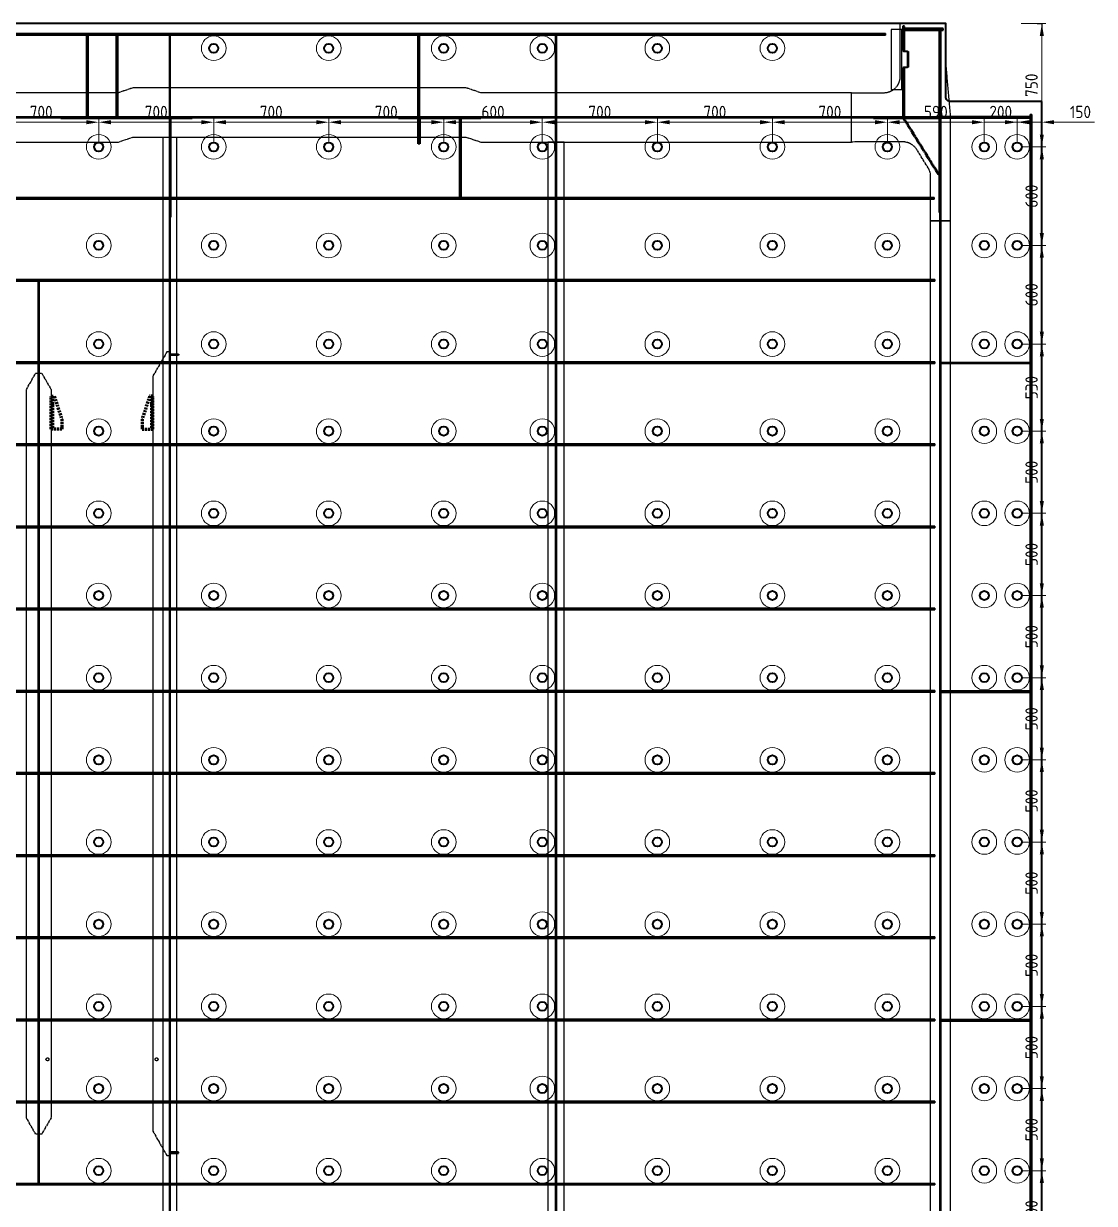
# Model space of a CAD drawing. Header units: millimetres. Extents: x -15442 to 12548, y -1071 to 35649.
# Drawn here: x -8719 to -2202, y 2965 to 10144 of the extents above; entities that cross this region are included whole.
import ezdxf

# ---------------------------------------------------------------- set-up
doc = ezdxf.new("R2010")
doc.units = ezdxf.units.MM
for name, pattern in [('ACAD_ISO10W100', [18, 12, -3, 0, -3]), ('AM_ISO02W050', [7.5, 6, -1.5]), ('AM_ISO08W050', [18, 12, -1.5, 3, -1.5]), ('AM_ISO09W050', [22.5, 12, -1.5, 3, -1.5, 3, -1.5])]:
    doc.linetypes.add(name, pattern=pattern)
for name, color, linetype, lineweight in [('Mechanical-AM_0', 7, 'Continuous', 40), ('Mechanical-AM_11', 3, 'AM_ISO09W050', 25), ('Mechanical-AM_2', 40, 'ACAD_ISO10W100', 70), ('Mechanical-AM_3', 6, 'AM_ISO02W050', 35), ('Mechanical-AM_7', 4, 'AM_ISO08W050', 25), ('Mechanical-AM_9', 253, 'Continuous', 0)]:
    doc.layers.add(name, color=color, linetype=linetype, lineweight=lineweight)
doc.styles.get("Standard").update_dxf_attribs({"font": 'ISOCP.SHX'})
doc.dimstyles.new('AM_ISO', dxfattribs={"dimtxt": 3, "dimasz": 3, "dimexe": 1, "dimexo": 1, "dimgap": 1, "dimtad": 1, "dimdec": 0, "dimdsep": 46, "dimtxsty": 'Standard', "dimcen": 0, "dimclrd": 256, "dimclre": 256, "dimclrt": 2, "dimadec": 0, "dimazin": 2, "dimtp": 0.1, "dimtm": 0.1, "dimtfac": 0.71, "dimtdec": 0, "dimtmove": 0, "dimatfit": 3, "dimfxl": 1, "dimtzin": 0, "dimlwd": -1, "dimlwe": -1, "dimarcsym": 1})

# ---------------------------------------------------------------- blocks, each defined once
blk = doc.blocks.new('stop plate-tv')
blk.add_line((200, 9), (0, 9))
blk.add_lwpolyline([(0, 0), (200, 0), (200, 20), (60, 65), (0, 65)], close=True)
blk = doc.blocks.new('cover in closed box DN90xSCH40')
for points in [[(30, 51), (5, 51), (5, 45), (30, 45)], [(36, -48), (36, 48), (30, 48), (30, -48)], [(30, -45), (5, -45), (5, -51), (30, -51)]]:
    blk.add_lwpolyline(points, close=True)
for points in [[(5, 51), (2, 51), (5, 48)], [(30, 48), (30, 51), (33, 48)], [(5, -51), (5, -48), (2, -51)], [(30, -48), (30, -51), (33, -48)]]:
    blk.add_solid(points)
blk = doc.blocks.new('*D1967')
at = {"layer": 'Defpoints', "color": 0, "transparency": 16777216}
for p in [(-8262.1, 9544.2), (-8962.1, 9394.2), (-8262.1, 9394.2)]:
    blk.add_point(p, dxfattribs=at)
at = {"layer": 'Mechanical-AM_9', "transparency": 16777216}
for p, q in [((-8962.1, 9419.2), (-8962.1, 9569.2)), ((-8262.1, 9419.2), (-8262.1, 9569.2)), ((-8887.1, 9544.2), (-8337.1, 9544.2))]:
    blk.add_line(p, q, dxfattribs=at)
for points in [[(-8887.1, 9556.7), (-8887.1, 9531.7), (-8962.1, 9544.2)], [(-8337.1, 9556.7), (-8337.1, 9531.7), (-8262.1, 9544.2)]]:
    blk.add_solid(points, dxfattribs=at)
at = {"layer": 'Mechanical-AM_9', "color": 2, "transparency": 16777216, "insert": (-8612.1, 9606.7), "char_height": 75, "attachment_point": 5}
blk.add_mtext('700', dxfattribs=at)
blk = doc.blocks.new('*D1968')
at = {"layer": 'Defpoints', "color": 0, "transparency": 16777216}
for p in [(-7562.1, 9544.2), (-8262.1, 9394.2), (-7562.1, 9394.2)]:
    blk.add_point(p, dxfattribs=at)
at = {"layer": 'Mechanical-AM_9', "transparency": 16777216}
for p, q in [((-8262.1, 9419.2), (-8262.1, 9569.2)), ((-7562.1, 9419.2), (-7562.1, 9569.2)), ((-8187.1, 9544.2), (-7637.1, 9544.2))]:
    blk.add_line(p, q, dxfattribs=at)
for points in [[(-8187.1, 9556.7), (-8187.1, 9531.7), (-8262.1, 9544.2)], [(-7637.1, 9556.7), (-7637.1, 9531.7), (-7562.1, 9544.2)]]:
    blk.add_solid(points, dxfattribs=at)
at = {"layer": 'Mechanical-AM_9', "color": 2, "transparency": 16777216, "insert": (-7912.1, 9606.7), "char_height": 75, "attachment_point": 5}
blk.add_mtext('700', dxfattribs=at)
blk = doc.blocks.new('*D1969')
at = {"layer": 'Defpoints', "color": 0, "transparency": 16777216}
for p in [(-6862.1, 9544.2), (-7562.1, 9394.2), (-6862.1, 9394.2)]:
    blk.add_point(p, dxfattribs=at)
at = {"layer": 'Mechanical-AM_9', "transparency": 16777216}
for p, q in [((-7562.1, 9419.2), (-7562.1, 9569.2)), ((-6862.1, 9419.2), (-6862.1, 9569.2)), ((-7487.1, 9544.2), (-6937.1, 9544.2))]:
    blk.add_line(p, q, dxfattribs=at)
for points in [[(-7487.1, 9556.7), (-7487.1, 9531.7), (-7562.1, 9544.2)], [(-6937.1, 9556.7), (-6937.1, 9531.7), (-6862.1, 9544.2)]]:
    blk.add_solid(points, dxfattribs=at)
at = {"layer": 'Mechanical-AM_9', "color": 2, "transparency": 16777216, "insert": (-7212.1, 9606.7), "char_height": 75, "attachment_point": 5}
blk.add_mtext('700', dxfattribs=at)
blk = doc.blocks.new('*D1970')
at = {"layer": 'Defpoints', "color": 0, "transparency": 16777216}
for p in [(-6162.1, 9544.2), (-6862.1, 9394.2), (-6162.1, 9394.2)]:
    blk.add_point(p, dxfattribs=at)
at = {"layer": 'Mechanical-AM_9', "transparency": 16777216}
for p, q in [((-6862.1, 9419.2), (-6862.1, 9569.2)), ((-6162.1, 9419.2), (-6162.1, 9569.2)), ((-6787.1, 9544.2), (-6237.1, 9544.2))]:
    blk.add_line(p, q, dxfattribs=at)
for points in [[(-6787.1, 9556.7), (-6787.1, 9531.7), (-6862.1, 9544.2)], [(-6237.1, 9556.7), (-6237.1, 9531.7), (-6162.1, 9544.2)]]:
    blk.add_solid(points, dxfattribs=at)
at = {"layer": 'Mechanical-AM_9', "color": 2, "transparency": 16777216, "insert": (-6512.1, 9606.7), "char_height": 75, "attachment_point": 5}
blk.add_mtext('700', dxfattribs=at)
blk = doc.blocks.new('*D1971')
at = {"layer": 'Defpoints', "color": 0, "transparency": 16777216}
for p in [(-5562.1, 9544.2), (-6162.1, 9394.2), (-5562.1, 9394.2)]:
    blk.add_point(p, dxfattribs=at)
at = {"layer": 'Mechanical-AM_9', "transparency": 16777216}
for p, q in [((-6162.1, 9419.2), (-6162.1, 9569.2)), ((-5562.1, 9419.2), (-5562.1, 9569.2)), ((-6087.1, 9544.2), (-5637.1, 9544.2))]:
    blk.add_line(p, q, dxfattribs=at)
for points in [[(-6087.1, 9556.7), (-6087.1, 9531.7), (-6162.1, 9544.2)], [(-5637.1, 9556.7), (-5637.1, 9531.7), (-5562.1, 9544.2)]]:
    blk.add_solid(points, dxfattribs=at)
at = {"layer": 'Mechanical-AM_9', "color": 2, "transparency": 16777216, "insert": (-5862.1, 9606.7), "char_height": 75, "attachment_point": 5}
blk.add_mtext('600', dxfattribs=at)
blk = doc.blocks.new('*D1972')
at = {"layer": 'Defpoints', "color": 0, "transparency": 16777216}
for p in [(-4862.1, 9544.2), (-5562.1, 9394.2), (-4862.1, 9394.2)]:
    blk.add_point(p, dxfattribs=at)
at = {"layer": 'Mechanical-AM_9', "transparency": 16777216}
for p, q in [((-5562.1, 9419.2), (-5562.1, 9569.2)), ((-4862.1, 9419.2), (-4862.1, 9569.2)), ((-5487.1, 9544.2), (-4937.1, 9544.2))]:
    blk.add_line(p, q, dxfattribs=at)
for points in [[(-5487.1, 9556.7), (-5487.1, 9531.7), (-5562.1, 9544.2)], [(-4937.1, 9556.7), (-4937.1, 9531.7), (-4862.1, 9544.2)]]:
    blk.add_solid(points, dxfattribs=at)
at = {"layer": 'Mechanical-AM_9', "color": 2, "transparency": 16777216, "insert": (-5212.1, 9606.7), "char_height": 75, "attachment_point": 5}
blk.add_mtext('700', dxfattribs=at)
blk = doc.blocks.new('*D1973')
at = {"layer": 'Defpoints', "color": 0, "transparency": 16777216}
for p in [(-4162.1, 9544.2), (-4862.1, 9394.2), (-4162.1, 9394.2)]:
    blk.add_point(p, dxfattribs=at)
at = {"layer": 'Mechanical-AM_9', "transparency": 16777216}
for p, q in [((-4862.1, 9419.2), (-4862.1, 9569.2)), ((-4162.1, 9419.2), (-4162.1, 9569.2)), ((-4787.1, 9544.2), (-4237.1, 9544.2))]:
    blk.add_line(p, q, dxfattribs=at)
for points in [[(-4787.1, 9556.7), (-4787.1, 9531.7), (-4862.1, 9544.2)], [(-4237.1, 9556.7), (-4237.1, 9531.7), (-4162.1, 9544.2)]]:
    blk.add_solid(points, dxfattribs=at)
at = {"layer": 'Mechanical-AM_9', "color": 2, "transparency": 16777216, "insert": (-4512.1, 9606.7), "char_height": 75, "attachment_point": 5}
blk.add_mtext('700', dxfattribs=at)
blk = doc.blocks.new('*D1974')
at = {"layer": 'Defpoints', "color": 0, "transparency": 16777216}
for p in [(-3462.1, 9544.2), (-4162.1, 9394.2), (-3462.1, 9394.2)]:
    blk.add_point(p, dxfattribs=at)
at = {"layer": 'Mechanical-AM_9', "transparency": 16777216}
for p, q in [((-4162.1, 9419.2), (-4162.1, 9569.2)), ((-3462.1, 9419.2), (-3462.1, 9569.2)), ((-4087.1, 9544.2), (-3537.1, 9544.2))]:
    blk.add_line(p, q, dxfattribs=at)
for points in [[(-4087.1, 9556.7), (-4087.1, 9531.7), (-4162.1, 9544.2)], [(-3537.1, 9556.7), (-3537.1, 9531.7), (-3462.1, 9544.2)]]:
    blk.add_solid(points, dxfattribs=at)
at = {"layer": 'Mechanical-AM_9', "color": 2, "transparency": 16777216, "insert": (-3812.1, 9606.7), "char_height": 75, "attachment_point": 5}
blk.add_mtext('700', dxfattribs=at)
blk = doc.blocks.new('*D1975')
at = {"layer": 'Defpoints', "color": 0, "transparency": 16777216}
for p in [(-2872.1, 9544.2), (-3462.1, 9394.2), (-2872.1, 9394.2)]:
    blk.add_point(p, dxfattribs=at)
at = {"layer": 'Mechanical-AM_9', "transparency": 16777216}
for p, q in [((-3462.1, 9419.2), (-3462.1, 9569.2)), ((-2872.1, 9419.2), (-2872.1, 9569.2)), ((-3387.1, 9544.2), (-2947.1, 9544.2))]:
    blk.add_line(p, q, dxfattribs=at)
for points in [[(-3387.1, 9556.7), (-3387.1, 9531.7), (-3462.1, 9544.2)], [(-2947.1, 9556.7), (-2947.1, 9531.7), (-2872.1, 9544.2)]]:
    blk.add_solid(points, dxfattribs=at)
at = {"layer": 'Mechanical-AM_9', "color": 2, "transparency": 16777216, "insert": (-3167.1, 9606.7), "char_height": 75, "attachment_point": 5}
blk.add_mtext('590', dxfattribs=at)
blk = doc.blocks.new('*D1976')
at = {"layer": 'Defpoints', "color": 0, "transparency": 16777216}
for p in [(-2672.1, 9544.2), (-2872.1, 9394.2), (-2672.1, 9394.2)]:
    blk.add_point(p, dxfattribs=at)
at = {"layer": 'Mechanical-AM_9', "transparency": 16777216}
for p, q in [((-2872.1, 9419.2), (-2872.1, 9569.2)), ((-2672.1, 9419.2), (-2672.1, 9569.2)), ((-2947.1, 9544.2), (-3022.1, 9544.2)), ((-2872.1, 9544.2), (-2672.1, 9544.2)), ((-2597.1, 9544.2), (-2522.1, 9544.2))]:
    blk.add_line(p, q, dxfattribs=at)
for points in [[(-2947.1, 9556.7), (-2947.1, 9531.7), (-2872.1, 9544.2)], [(-2597.1, 9556.7), (-2597.1, 9531.7), (-2672.1, 9544.2)]]:
    blk.add_solid(points, dxfattribs=at)
at = {"layer": 'Mechanical-AM_9', "color": 2, "transparency": 16777216, "insert": (-2772.1, 9606.7), "char_height": 75, "attachment_point": 5}
blk.add_mtext('200', dxfattribs=at)
blk = doc.blocks.new('*D1977')
at = {"layer": 'Defpoints', "color": 0, "transparency": 16777216}
for p in [(-2522.1, 9544.2), (-2672.1, 9394.2), (-2522.1, 9394.2)]:
    blk.add_point(p, dxfattribs=at)
at = {"layer": 'Mechanical-AM_9', "transparency": 16777216}
for p, q in [((-2672.1, 9419.2), (-2672.1, 9569.2)), ((-2522.1, 9419.2), (-2522.1, 9569.2)), ((-2747.1, 9544.2), (-2822.1, 9544.2)), ((-2672.1, 9544.2), (-2522.1, 9544.2)), ((-2447.1, 9544.2), (-2202.1, 9544.2))]:
    blk.add_line(p, q, dxfattribs=at)
for points in [[(-2747.1, 9556.7), (-2747.1, 9531.7), (-2672.1, 9544.2)], [(-2447.1, 9556.7), (-2447.1, 9531.7), (-2522.1, 9544.2)]]:
    blk.add_solid(points, dxfattribs=at)
at = {"layer": 'Mechanical-AM_9', "color": 2, "transparency": 16777216, "insert": (-2287.1, 9606.7), "char_height": 75, "attachment_point": 5}
blk.add_mtext('150', dxfattribs=at)
blk = doc.blocks.new('*D1978')
at = {"layer": 'Defpoints', "color": 0, "transparency": 16777216}
for p in [(-2672.1, 10144.2), (-2672.1, 9394.2), (-2522.1, 9394.2)]:
    blk.add_point(p, dxfattribs=at)
at = {"layer": 'Mechanical-AM_9', "transparency": 16777216}
for p, q in [((-2647.1, 10144.2), (-2497.1, 10144.2)), ((-2522.1, 10069.2), (-2522.1, 9469.2)), ((-2647.1, 9394.2), (-2497.1, 9394.2))]:
    blk.add_line(p, q, dxfattribs=at)
for points in [[(-2534.6, 10069.2), (-2509.6, 10069.2), (-2522.1, 10144.2)], [(-2534.6, 9469.2), (-2509.6, 9469.2), (-2522.1, 9394.2)]]:
    blk.add_solid(points, dxfattribs=at)
at = {"layer": 'Mechanical-AM_9', "color": 2, "transparency": 16777216, "insert": (-2584.6, 9769.2), "char_height": 75, "attachment_point": 5, "rotation": 90}
blk.add_mtext('750', dxfattribs=at)
blk = doc.blocks.new('*D1987')
at = {"layer": 'Defpoints', "color": 0, "transparency": 16777216}
for p in [(-2672.1, 3164.2), (-2522.1, 3164.2), (-2672.1, 2664.2)]:
    blk.add_point(p, dxfattribs=at)
at = {"layer": 'Mechanical-AM_9', "transparency": 16777216}
for p, q in [((-2647.1, 3164.2), (-2497.1, 3164.2)), ((-2522.1, 2739.2), (-2522.1, 3089.2)), ((-2647.1, 2664.2), (-2497.1, 2664.2))]:
    blk.add_line(p, q, dxfattribs=at)
for points in [[(-2534.6, 3089.2), (-2509.6, 3089.2), (-2522.1, 3164.2)], [(-2534.6, 2739.2), (-2509.6, 2739.2), (-2522.1, 2664.2)]]:
    blk.add_solid(points, dxfattribs=at)
at = {"layer": 'Mechanical-AM_9', "color": 2, "transparency": 16777216, "insert": (-2584.6, 2914.2), "char_height": 75, "attachment_point": 5, "rotation": 90}
blk.add_mtext('500', dxfattribs=at)
blk = doc.blocks.new('*D1988')
at = {"layer": 'Defpoints', "color": 0, "transparency": 16777216}
for p in [(-2672.1, 3664.2), (-2522.1, 3664.2), (-2672.1, 3164.2)]:
    blk.add_point(p, dxfattribs=at)
at = {"layer": 'Mechanical-AM_9', "transparency": 16777216}
for p, q in [((-2647.1, 3664.2), (-2497.1, 3664.2)), ((-2522.1, 3239.2), (-2522.1, 3589.2)), ((-2647.1, 3164.2), (-2497.1, 3164.2))]:
    blk.add_line(p, q, dxfattribs=at)
for points in [[(-2534.6, 3589.2), (-2509.6, 3589.2), (-2522.1, 3664.2)], [(-2534.6, 3239.2), (-2509.6, 3239.2), (-2522.1, 3164.2)]]:
    blk.add_solid(points, dxfattribs=at)
at = {"layer": 'Mechanical-AM_9', "color": 2, "transparency": 16777216, "insert": (-2584.6, 3414.2), "char_height": 75, "attachment_point": 5, "rotation": 90}
blk.add_mtext('500', dxfattribs=at)
blk = doc.blocks.new('*D1989')
at = {"layer": 'Defpoints', "color": 0, "transparency": 16777216}
for p in [(-2672.1, 4164.2), (-2522.1, 4164.2), (-2672.1, 3664.2)]:
    blk.add_point(p, dxfattribs=at)
at = {"layer": 'Mechanical-AM_9', "transparency": 16777216}
for p, q in [((-2647.1, 4164.2), (-2497.1, 4164.2)), ((-2522.1, 3739.2), (-2522.1, 4089.2)), ((-2647.1, 3664.2), (-2497.1, 3664.2))]:
    blk.add_line(p, q, dxfattribs=at)
for points in [[(-2534.6, 4089.2), (-2509.6, 4089.2), (-2522.1, 4164.2)], [(-2534.6, 3739.2), (-2509.6, 3739.2), (-2522.1, 3664.2)]]:
    blk.add_solid(points, dxfattribs=at)
at = {"layer": 'Mechanical-AM_9', "color": 2, "transparency": 16777216, "insert": (-2584.6, 3914.2), "char_height": 75, "attachment_point": 5, "rotation": 90}
blk.add_mtext('500', dxfattribs=at)
blk = doc.blocks.new('*D1990')
at = {"layer": 'Defpoints', "color": 0, "transparency": 16777216}
for p in [(-2672.1, 4664.2), (-2522.1, 4664.2), (-2672.1, 4164.2)]:
    blk.add_point(p, dxfattribs=at)
at = {"layer": 'Mechanical-AM_9', "transparency": 16777216}
for p, q in [((-2647.1, 4664.2), (-2497.1, 4664.2)), ((-2522.1, 4239.2), (-2522.1, 4589.2)), ((-2647.1, 4164.2), (-2497.1, 4164.2))]:
    blk.add_line(p, q, dxfattribs=at)
for points in [[(-2534.6, 4589.2), (-2509.6, 4589.2), (-2522.1, 4664.2)], [(-2534.6, 4239.2), (-2509.6, 4239.2), (-2522.1, 4164.2)]]:
    blk.add_solid(points, dxfattribs=at)
at = {"layer": 'Mechanical-AM_9', "color": 2, "transparency": 16777216, "insert": (-2584.6, 4414.2), "char_height": 75, "attachment_point": 5, "rotation": 90}
blk.add_mtext('500', dxfattribs=at)
blk = doc.blocks.new('*D1991')
at = {"layer": 'Defpoints', "color": 0, "transparency": 16777216}
for p in [(-2672.1, 5164.2), (-2522.1, 5164.2), (-2672.1, 4664.2)]:
    blk.add_point(p, dxfattribs=at)
at = {"layer": 'Mechanical-AM_9', "transparency": 16777216}
for p, q in [((-2647.1, 5164.2), (-2497.1, 5164.2)), ((-2522.1, 4739.2), (-2522.1, 5089.2)), ((-2647.1, 4664.2), (-2497.1, 4664.2))]:
    blk.add_line(p, q, dxfattribs=at)
for points in [[(-2534.6, 5089.2), (-2509.6, 5089.2), (-2522.1, 5164.2)], [(-2534.6, 4739.2), (-2509.6, 4739.2), (-2522.1, 4664.2)]]:
    blk.add_solid(points, dxfattribs=at)
at = {"layer": 'Mechanical-AM_9', "color": 2, "transparency": 16777216, "insert": (-2584.6, 4914.2), "char_height": 75, "attachment_point": 5, "rotation": 90}
blk.add_mtext('500', dxfattribs=at)
blk = doc.blocks.new('*D1992')
at = {"layer": 'Defpoints', "color": 0, "transparency": 16777216}
for p in [(-2672.1, 5664.2), (-2522.1, 5664.2), (-2672.1, 5164.2)]:
    blk.add_point(p, dxfattribs=at)
at = {"layer": 'Mechanical-AM_9', "transparency": 16777216}
for p, q in [((-2647.1, 5664.2), (-2497.1, 5664.2)), ((-2522.1, 5239.2), (-2522.1, 5589.2)), ((-2647.1, 5164.2), (-2497.1, 5164.2))]:
    blk.add_line(p, q, dxfattribs=at)
for points in [[(-2534.6, 5589.2), (-2509.6, 5589.2), (-2522.1, 5664.2)], [(-2534.6, 5239.2), (-2509.6, 5239.2), (-2522.1, 5164.2)]]:
    blk.add_solid(points, dxfattribs=at)
at = {"layer": 'Mechanical-AM_9', "color": 2, "transparency": 16777216, "insert": (-2584.6, 5414.2), "char_height": 75, "attachment_point": 5, "rotation": 90}
blk.add_mtext('500', dxfattribs=at)
blk = doc.blocks.new('*D1993')
at = {"layer": 'Defpoints', "color": 0, "transparency": 16777216}
for p in [(-2672.1, 6164.2), (-2522.1, 6164.2), (-2672.1, 5664.2)]:
    blk.add_point(p, dxfattribs=at)
at = {"layer": 'Mechanical-AM_9', "transparency": 16777216}
for p, q in [((-2647.1, 6164.2), (-2497.1, 6164.2)), ((-2522.1, 5739.2), (-2522.1, 6089.2)), ((-2647.1, 5664.2), (-2497.1, 5664.2))]:
    blk.add_line(p, q, dxfattribs=at)
for points in [[(-2534.6, 6089.2), (-2509.6, 6089.2), (-2522.1, 6164.2)], [(-2534.6, 5739.2), (-2509.6, 5739.2), (-2522.1, 5664.2)]]:
    blk.add_solid(points, dxfattribs=at)
at = {"layer": 'Mechanical-AM_9', "color": 2, "transparency": 16777216, "insert": (-2584.6, 5914.2), "char_height": 75, "attachment_point": 5, "rotation": 90}
blk.add_mtext('500', dxfattribs=at)
blk = doc.blocks.new('*D1994')
at = {"layer": 'Defpoints', "color": 0, "transparency": 16777216}
for p in [(-2672.1, 6664.2), (-2522.1, 6664.2), (-2672.1, 6164.2)]:
    blk.add_point(p, dxfattribs=at)
at = {"layer": 'Mechanical-AM_9', "transparency": 16777216}
for p, q in [((-2647.1, 6664.2), (-2497.1, 6664.2)), ((-2522.1, 6239.2), (-2522.1, 6589.2)), ((-2647.1, 6164.2), (-2497.1, 6164.2))]:
    blk.add_line(p, q, dxfattribs=at)
for points in [[(-2534.6, 6589.2), (-2509.6, 6589.2), (-2522.1, 6664.2)], [(-2534.6, 6239.2), (-2509.6, 6239.2), (-2522.1, 6164.2)]]:
    blk.add_solid(points, dxfattribs=at)
at = {"layer": 'Mechanical-AM_9', "color": 2, "transparency": 16777216, "insert": (-2584.6, 6414.2), "char_height": 75, "attachment_point": 5, "rotation": 90}
blk.add_mtext('500', dxfattribs=at)
blk = doc.blocks.new('*D1995')
at = {"layer": 'Defpoints', "color": 0, "transparency": 16777216}
for p in [(-2672.1, 7164.2), (-2522.1, 7164.2), (-2672.1, 6664.2)]:
    blk.add_point(p, dxfattribs=at)
at = {"layer": 'Mechanical-AM_9', "transparency": 16777216}
for p, q in [((-2647.1, 7164.2), (-2497.1, 7164.2)), ((-2522.1, 6739.2), (-2522.1, 7089.2)), ((-2647.1, 6664.2), (-2497.1, 6664.2))]:
    blk.add_line(p, q, dxfattribs=at)
for points in [[(-2534.6, 7089.2), (-2509.6, 7089.2), (-2522.1, 7164.2)], [(-2534.6, 6739.2), (-2509.6, 6739.2), (-2522.1, 6664.2)]]:
    blk.add_solid(points, dxfattribs=at)
at = {"layer": 'Mechanical-AM_9', "color": 2, "transparency": 16777216, "insert": (-2584.6, 6914.2), "char_height": 75, "attachment_point": 5, "rotation": 90}
blk.add_mtext('500', dxfattribs=at)
blk = doc.blocks.new('*D1996')
at = {"layer": 'Defpoints', "color": 0, "transparency": 16777216}
for p in [(-2672.1, 7664.2), (-2522.1, 7664.2), (-2672.1, 7164.2)]:
    blk.add_point(p, dxfattribs=at)
at = {"layer": 'Mechanical-AM_9', "transparency": 16777216}
for p, q in [((-2647.1, 7664.2), (-2497.1, 7664.2)), ((-2522.1, 7239.2), (-2522.1, 7589.2)), ((-2647.1, 7164.2), (-2497.1, 7164.2))]:
    blk.add_line(p, q, dxfattribs=at)
for points in [[(-2534.6, 7589.2), (-2509.6, 7589.2), (-2522.1, 7664.2)], [(-2534.6, 7239.2), (-2509.6, 7239.2), (-2522.1, 7164.2)]]:
    blk.add_solid(points, dxfattribs=at)
at = {"layer": 'Mechanical-AM_9', "color": 2, "transparency": 16777216, "insert": (-2584.6, 7414.2), "char_height": 75, "attachment_point": 5, "rotation": 90}
blk.add_mtext('500', dxfattribs=at)
blk = doc.blocks.new('*D1997')
at = {"layer": 'Defpoints', "color": 0, "transparency": 16777216}
for p in [(-2672.1, 8194.2), (-2522.1, 8194.2), (-2672.1, 7664.2)]:
    blk.add_point(p, dxfattribs=at)
at = {"layer": 'Mechanical-AM_9', "transparency": 16777216}
for p, q in [((-2647.1, 8194.2), (-2497.1, 8194.2)), ((-2522.1, 7739.2), (-2522.1, 8119.2)), ((-2647.1, 7664.2), (-2497.1, 7664.2))]:
    blk.add_line(p, q, dxfattribs=at)
for points in [[(-2534.6, 8119.2), (-2509.6, 8119.2), (-2522.1, 8194.2)], [(-2534.6, 7739.2), (-2509.6, 7739.2), (-2522.1, 7664.2)]]:
    blk.add_solid(points, dxfattribs=at)
at = {"layer": 'Mechanical-AM_9', "color": 2, "transparency": 16777216, "insert": (-2584.6, 7929.2), "char_height": 75, "attachment_point": 5, "rotation": 90}
blk.add_mtext('530', dxfattribs=at)
blk = doc.blocks.new('*D1998')
at = {"layer": 'Defpoints', "color": 0, "transparency": 16777216}
for p in [(-2672.1, 8794.2), (-2522.1, 8794.2), (-2672.1, 8194.2)]:
    blk.add_point(p, dxfattribs=at)
at = {"layer": 'Mechanical-AM_9', "transparency": 16777216}
for p, q in [((-2647.1, 8794.2), (-2497.1, 8794.2)), ((-2522.1, 8269.2), (-2522.1, 8719.2)), ((-2647.1, 8194.2), (-2497.1, 8194.2))]:
    blk.add_line(p, q, dxfattribs=at)
for points in [[(-2534.6, 8719.2), (-2509.6, 8719.2), (-2522.1, 8794.2)], [(-2534.6, 8269.2), (-2509.6, 8269.2), (-2522.1, 8194.2)]]:
    blk.add_solid(points, dxfattribs=at)
at = {"layer": 'Mechanical-AM_9', "color": 2, "transparency": 16777216, "insert": (-2584.6, 8494.2), "char_height": 75, "attachment_point": 5, "rotation": 90}
blk.add_mtext('600', dxfattribs=at)
blk = doc.blocks.new('*D1999')
at = {"layer": 'Defpoints', "color": 0, "transparency": 16777216}
for p in [(-2672.1, 9394.2), (-2522.1, 9394.2), (-2672.1, 8794.2)]:
    blk.add_point(p, dxfattribs=at)
at = {"layer": 'Mechanical-AM_9', "transparency": 16777216}
for p, q in [((-2647.1, 9394.2), (-2497.1, 9394.2)), ((-2522.1, 8869.2), (-2522.1, 9319.2)), ((-2647.1, 8794.2), (-2497.1, 8794.2))]:
    blk.add_line(p, q, dxfattribs=at)
for points in [[(-2534.6, 9319.2), (-2509.6, 9319.2), (-2522.1, 9394.2)], [(-2534.6, 8869.2), (-2509.6, 8869.2), (-2522.1, 8794.2)]]:
    blk.add_solid(points, dxfattribs=at)
at = {"layer": 'Mechanical-AM_9', "color": 2, "transparency": 16777216, "insert": (-2584.6, 9094.2), "char_height": 75, "attachment_point": 5, "rotation": 90}
blk.add_mtext('600', dxfattribs=at)
blk = doc.blocks.new('PNL_01_2_3_L.H_3', base_point=(-15292.1, -1070.8))
for centre in [(-7562.1, 9994.2), (-6862.1, 9994.2), (-6162.1, 9994.2), (-5562.1, 9994.2), (-4862.1, 9994.2), (-4162.1, 9994.2), (-8262.1, 9394.2), (-7562.1, 9394.2), (-6862.1, 9394.2), (-6162.1, 9394.2), (-5562.1, 9394.2), (-4862.1, 9394.2), (-4162.1, 9394.2), (-3462.1, 9394.2), (-2872.1, 9394.2), (-2672.1, 9394.2), (-8262.1, 8794.2), (-7562.1, 8794.2), (-6862.1, 8794.2), (-6162.1, 8794.2), (-5562.1, 8794.2), (-4862.1, 8794.2), (-4162.1, 8794.2), (-3462.1, 8794.2), (-2872.1, 8794.2), (-2672.1, 8794.2), (-8262.1, 8194.2), (-7562.1, 8194.2), (-6862.1, 8194.2), (-6162.1, 8194.2), (-5562.1, 8194.2), (-4862.1, 8194.2), (-4162.1, 8194.2), (-3462.1, 8194.2), (-2872.1, 8194.2), (-2672.1, 8194.2), (-8262.1, 7664.2), (-7562.1, 7664.2), (-6862.1, 7664.2), (-6162.1, 7664.2), (-5562.1, 7664.2), (-4862.1, 7664.2), (-4162.1, 7664.2), (-3462.1, 7664.2), (-2872.1, 7664.2), (-2672.1, 7664.2), (-8262.1, 7164.2), (-7562.1, 7164.2), (-6862.1, 7164.2), (-6162.1, 7164.2), (-5562.1, 7164.2), (-4862.1, 7164.2), (-4162.1, 7164.2), (-3462.1, 7164.2), (-2872.1, 7164.2), (-2672.1, 7164.2), (-8262.1, 6664.2), (-7562.1, 6664.2), (-6862.1, 6664.2), (-6162.1, 6664.2), (-5562.1, 6664.2), (-4862.1, 6664.2), (-4162.1, 6664.2), (-3462.1, 6664.2), (-2872.1, 6664.2), (-2672.1, 6664.2), (-8262.1, 6164.2), (-7562.1, 6164.2), (-6862.1, 6164.2), (-6162.1, 6164.2), (-5562.1, 6164.2), (-4862.1, 6164.2), (-4162.1, 6164.2), (-3462.1, 6164.2), (-2872.1, 6164.2), (-2672.1, 6164.2), (-8262.1, 5664.2), (-7562.1, 5664.2), (-6862.1, 5664.2), (-6162.1, 5664.2), (-5562.1, 5664.2), (-4862.1, 5664.2), (-4162.1, 5664.2), (-3462.1, 5664.2), (-2872.1, 5664.2), (-2672.1, 5664.2), (-8262.1, 5164.2), (-7562.1, 5164.2), (-6862.1, 5164.2), (-6162.1, 5164.2), (-5562.1, 5164.2), (-4862.1, 5164.2), (-4162.1, 5164.2), (-3462.1, 5164.2), (-2872.1, 5164.2), (-2672.1, 5164.2), (-8262.1, 4664.2), (-7562.1, 4664.2), (-6862.1, 4664.2), (-6162.1, 4664.2), (-5562.1, 4664.2), (-4862.1, 4664.2), (-4162.1, 4664.2), (-3462.1, 4664.2), (-2872.1, 4664.2), (-2672.1, 4664.2), (-8262.1, 4164.2), (-7562.1, 4164.2), (-6862.1, 4164.2), (-6162.1, 4164.2), (-5562.1, 4164.2), (-4862.1, 4164.2), (-4162.1, 4164.2), (-3462.1, 4164.2), (-2872.1, 4164.2), (-2672.1, 4164.2), (-8262.1, 3664.2), (-7562.1, 3664.2), (-6862.1, 3664.2), (-6162.1, 3664.2), (-5562.1, 3664.2), (-4862.1, 3664.2), (-4162.1, 3664.2), (-3462.1, 3664.2), (-2872.1, 3664.2), (-2672.1, 3664.2), (-8262.1, 3164.2), (-7562.1, 3164.2), (-6862.1, 3164.2), (-6162.1, 3164.2), (-5562.1, 3164.2), (-4862.1, 3164.2), (-4162.1, 3164.2), (-3462.1, 3164.2), (-2872.1, 3164.2), (-2672.1, 3164.2)]:
    blk.add_circle(centre, 27.5)
at = {"layer": 'Mechanical-AM_9'}
for centre in [(-7562.1, 9994.2), (-6862.1, 9994.2), (-6162.1, 9994.2), (-5562.1, 9994.2), (-4862.1, 9994.2), (-4162.1, 9994.2), (-8262.1, 9394.2), (-7562.1, 9394.2), (-6862.1, 9394.2), (-6162.1, 9394.2), (-5562.1, 9394.2), (-4862.1, 9394.2), (-4162.1, 9394.2), (-3462.1, 9394.2), (-2872.1, 9394.2), (-2672.1, 9394.2), (-8262.1, 8794.2), (-7562.1, 8794.2), (-6862.1, 8794.2), (-6162.1, 8794.2), (-5562.1, 8794.2), (-4862.1, 8794.2), (-4162.1, 8794.2), (-3462.1, 8794.2), (-2872.1, 8794.2), (-2672.1, 8794.2), (-8262.1, 8194.2), (-7562.1, 8194.2), (-6862.1, 8194.2), (-6162.1, 8194.2), (-5562.1, 8194.2), (-4862.1, 8194.2), (-4162.1, 8194.2), (-3462.1, 8194.2), (-2872.1, 8194.2), (-2672.1, 8194.2), (-8262.1, 7664.2), (-7562.1, 7664.2), (-6862.1, 7664.2), (-6162.1, 7664.2), (-5562.1, 7664.2), (-4862.1, 7664.2), (-4162.1, 7664.2), (-3462.1, 7664.2), (-2872.1, 7664.2), (-2672.1, 7664.2), (-8262.1, 7164.2), (-7562.1, 7164.2), (-6862.1, 7164.2), (-6162.1, 7164.2), (-5562.1, 7164.2), (-4862.1, 7164.2), (-4162.1, 7164.2), (-3462.1, 7164.2), (-2872.1, 7164.2), (-2672.1, 7164.2), (-8262.1, 6664.2), (-7562.1, 6664.2), (-6862.1, 6664.2), (-6162.1, 6664.2), (-5562.1, 6664.2), (-4862.1, 6664.2), (-4162.1, 6664.2), (-3462.1, 6664.2), (-2872.1, 6664.2), (-2672.1, 6664.2), (-8262.1, 6164.2), (-7562.1, 6164.2), (-6862.1, 6164.2), (-6162.1, 6164.2), (-5562.1, 6164.2), (-4862.1, 6164.2), (-4162.1, 6164.2), (-3462.1, 6164.2), (-2872.1, 6164.2), (-2672.1, 6164.2), (-8262.1, 5664.2), (-7562.1, 5664.2), (-6862.1, 5664.2), (-6162.1, 5664.2), (-5562.1, 5664.2), (-4862.1, 5664.2), (-4162.1, 5664.2), (-3462.1, 5664.2), (-2872.1, 5664.2), (-2672.1, 5664.2), (-8262.1, 5164.2), (-7562.1, 5164.2), (-6862.1, 5164.2), (-6162.1, 5164.2), (-5562.1, 5164.2), (-4862.1, 5164.2), (-4162.1, 5164.2), (-3462.1, 5164.2), (-2872.1, 5164.2), (-2672.1, 5164.2), (-8262.1, 4664.2), (-7562.1, 4664.2), (-6862.1, 4664.2), (-6162.1, 4664.2), (-5562.1, 4664.2), (-4862.1, 4664.2), (-4162.1, 4664.2), (-3462.1, 4664.2), (-2872.1, 4664.2), (-2672.1, 4664.2), (-8262.1, 4164.2), (-7562.1, 4164.2), (-6862.1, 4164.2), (-6162.1, 4164.2), (-5562.1, 4164.2), (-4862.1, 4164.2), (-4162.1, 4164.2), (-3462.1, 4164.2), (-2872.1, 4164.2), (-2672.1, 4164.2), (-8262.1, 3664.2), (-7562.1, 3664.2), (-6862.1, 3664.2), (-6162.1, 3664.2), (-5562.1, 3664.2), (-4862.1, 3664.2), (-4162.1, 3664.2), (-3462.1, 3664.2), (-2872.1, 3664.2), (-2672.1, 3664.2), (-8262.1, 3164.2), (-7562.1, 3164.2), (-6862.1, 3164.2), (-6162.1, 3164.2), (-5562.1, 3164.2), (-4862.1, 3164.2), (-4162.1, 3164.2), (-3462.1, 3164.2), (-2872.1, 3164.2), (-2672.1, 3164.2)]:
    blk.add_circle(centre, 75, dxfattribs=at)
for p1, p2, distance, picture, middle in [((-2672.1, 10144.2), (-2672.1, 9394.2), 150, '*D1978', (-2584.6, 9769.2)), ((-8962.1, 9394.2), (-8262.1, 9394.2), 150, '*D1967', (-8612.1, 9606.7)), ((-8262.1, 9394.2), (-7562.1, 9394.2), 150, '*D1968', (-7912.1, 9606.7)), ((-7562.1, 9394.2), (-6862.1, 9394.2), 150, '*D1969', (-7212.1, 9606.7)), ((-6862.1, 9394.2), (-6162.1, 9394.2), 150, '*D1970', (-6512.1, 9606.7)), ((-6162.1, 9394.2), (-5562.1, 9394.2), 150, '*D1971', (-5862.1, 9606.7)), ((-5562.1, 9394.2), (-4862.1, 9394.2), 150, '*D1972', (-5212.1, 9606.7)), ((-4862.1, 9394.2), (-4162.1, 9394.2), 150, '*D1973', (-4512.1, 9606.7)), ((-4162.1, 9394.2), (-3462.1, 9394.2), 150, '*D1974', (-3812.1, 9606.7)), ((-3462.1, 9394.2), (-2872.1, 9394.2), 150, '*D1975', (-3167.1, 9606.7)), ((-2872.1, 9394.2), (-2672.1, 9394.2), 150, '*D1976', (-2772.1, 9606.7)), ((-2672.1, 9394.2), (-2522.1, 9394.2), 150, '*D1977', (-2287.1, 9606.7)), ((-2672.1, 8794.2), (-2672.1, 9394.2), -150, '*D1999', (-2584.6, 9094.2)), ((-2672.1, 8194.2), (-2672.1, 8794.2), -150, '*D1998', (-2584.6, 8494.2)), ((-2672.1, 7664.2), (-2672.1, 8194.2), -150, '*D1997', (-2584.6, 7929.2)), ((-2672.1, 7164.2), (-2672.1, 7664.2), -150, '*D1996', (-2584.6, 7414.2)), ((-2672.1, 6664.2), (-2672.1, 7164.2), -150, '*D1995', (-2584.6, 6914.2)), ((-2672.1, 6164.2), (-2672.1, 6664.2), -150, '*D1994', (-2584.6, 6414.2)), ((-2672.1, 5664.2), (-2672.1, 6164.2), -150, '*D1993', (-2584.6, 5914.2)), ((-2672.1, 5164.2), (-2672.1, 5664.2), -150, '*D1992', (-2584.6, 5414.2)), ((-2672.1, 4664.2), (-2672.1, 5164.2), -150, '*D1991', (-2584.6, 4914.2)), ((-2672.1, 4164.2), (-2672.1, 4664.2), -150, '*D1990', (-2584.6, 4414.2)), ((-2672.1, 3664.2), (-2672.1, 4164.2), -150, '*D1989', (-2584.6, 3914.2)), ((-2672.1, 3164.2), (-2672.1, 3664.2), -150, '*D1988', (-2584.6, 3414.2)), ((-2672.1, 2664.2), (-2672.1, 3164.2), -150, '*D1987', (-2584.6, 2914.2))]:
    dim = blk.add_aligned_dim(p1=p1, p2=p2, distance=distance, dimstyle='AM_ISO', override={"dimscale": 25}, dxfattribs=at)
    dim.commit()
    dim.dimension.update_dxf_attribs({"geometry": picture, "text_midpoint": middle})

msp = doc.modelspace()

# ---------------------------------------------------------------- linework, layer by layer
msp.add_lwpolyline([(-3438.6, 9744.2), (-3373.6, 9744.2), (-3373.6, 10109.2), (-3438.6, 10109.2)], close=True)
at = {"layer": 'Mechanical-AM_0'}
for points in [[(-2522.1, 9669.2), (-3077.1, 9669.2, -0.414214), (-3107.1, 9699.2), (-3107.1, 10144.2), (-14757.1, 10144.2)], [(-8728.1, -800.8), (-8663.1, -816.8), (-5963.1, -816.8), (-5898.1, -800.8), (-5257.1, -800.8), (-5097.1, -840.8), (-3217.1, -840.8), (-3217.1, -656.2), (-3152.1, -656.2), (-3152.1, -1021.2), (-3227.1, -1021.2), (-3227.1, -1040.8, 0.414214), (-3197.1, -1070.8), (-2938.1, -1070.8), (-2938.1, -870.8, -0.41421), (-2908.1, -840.8), (-2522.1, -840.8), (-2522.1, 9669.2)]]:
    msp.add_lwpolyline(points, format="xyb", dxfattribs=at)
at = {"layer": 'Mechanical-AM_0', "linetype": 'AM_ISO02W050'}
for points in [[(-3358.6, 10129.2), (-3368.6, 10129.2), (-3368.6, 9977.7), (-3358.6, 9977.7)], [(-8334.1, 10074.2), (-8328.1, 10074.2), (-8328.1, 9576.7), (-8334.1, 9576.7)], [(-8153.1, 10074.2), (-8147.1, 10074.2), (-8147.1, 9576.7), (-8153.1, 9576.7)], [(-7832.1, 9576.7), (-7826.1, 9576.7), (-7826.1, 10074.2), (-7832.1, 10074.2)], [(-6316.8, 10074.2), (-6310.8, 10074.2), (-6310.8, 9576.7), (-6316.8, 9576.7)], [(-5482.1, 9576.7), (-5476.1, 9576.7), (-5476.1, 10074.2), (-5482.1, 10074.2)], [(-3358.6, 10104.2), (-3122.1, 10104.2), (-3122.1, 10114.2), (-3358.6, 10114.2)], [(-3137.1, 10104.2), (-3147.1, 10104.2), (-3147.1, 8994.7), (-3137.1, 8994.7)], [(-3368.6, 9576.7), (-3358.6, 9576.7), (-3358.6, 9875.7), (-3368.6, 9875.7)], [(-14317.1, 9576.7), (-8492.6, 9576.7), (-8492.6, 9570.7), (-14317.1, 9570.7)], [(-7692.6, 9566.7), (-8492.6, 9566.7), (-8492.6, 9576.7), (-7692.6, 9576.7)], [(-7822.1, 9566.7), (-7832.1, 9566.7), (-7832.1, 8966.7), (-7822.1, 8966.7)], [(-7692.6, 9576.7), (-6437.1, 9576.7), (-6437.1, 9570.7), (-7692.6, 9570.7)], [(-5936.8, 9566.7), (-6437.1, 9566.7), (-6437.1, 9576.7), (-5936.8, 9576.7)], [(-6316.8, 9566.7), (-6306.8, 9566.7), (-6306.8, 9411.7), (-6316.8, 9411.7)], [(-6056.9, 9566.7), (-6066.9, 9566.7), (-6066.8, 9086.7), (-6056.8, 9086.7)], [(-5936.8, 9576.7), (-3547.1, 9576.7), (-3547.1, 9570.7), (-5936.8, 9570.7)], [(-5482.1, -515.2), (-5476.1, -515.2), (-5476.1, 9570.7), (-5482.1, 9570.7)], [(-3147.1, 9566.7), (-3547.1, 9566.7), (-3547.1, 9576.7), (-3147.1, 9576.7)], [(-3364, 9564.2), (-3152.5, 9224.7), (-3147.1, 9227.2), (-3358.6, 9566.7)], [(-3137.1, 9570.7), (-2592.1, 9570.7), (-2592.1, 9576.7), (-3137.1, 9576.7)], [(-3143.1, 129.7), (-3137.1, 129.7), (-3137.1, 8994.7), (-3143.1, 8994.7)], [(-7832.1, 1236.7), (-7826.1, 1236.7), (-7826.1, 8966.7), (-7832.1, 8966.7)], [(-8624.1, 3087.2), (-8624.1, 8576.7), (-8630.1, 8576.7), (-8630.1, 3087.2)], [(-7776.1, 8131.7), (-7776.1, 8125.7), (-7826.1, 8125.7), (-7826.1, 8131.7)], [(-3137.1, 8082.7), (-2592.1, 8082.7), (-2592.1, 8076.7), (-3137.1, 8076.7)], [(-3137.1, 6076.7), (-2592.1, 6076.7), (-2592.1, 6082.7), (-3137.1, 6082.7)], [(-3137.1, 4076.7), (-2592.1, 4076.7), (-2592.1, 4082.7), (-3137.1, 4082.7)], [(-7775.9, 3271.7), (-7775.9, 3277.7), (-7825.9, 3277.7), (-7825.9, 3271.7)]]:
    msp.add_lwpolyline(points, close=True, dxfattribs=at)
at = {"layer": 'Mechanical-AM_11', "color": 3}
msp.add_lwpolyline([(-3213.9, 9266.5), (-3282.9, 9377.3, 0.259422), (-3368, 9424.4), (-3680.2, 9423.7), (-3680.2, 9723.7), (-3483.6, 9723.7, 0.414214), (-3383.6, 9823.7), (-3383.6, 10144.2), (-3107.1, 10144.2), (-3107.1, 9899.2), (-3080.1, 9591.7), (-3080.1, 8944.7), (-3200.1, 8944.7), (-3198.7, 9213.1, 0.141599)], format="xyb", close=True, dxfattribs=at)
msp.add_lwpolyline([(-5936.8, 9423.7), (-3680.2, 9423.7), (-3680.2, 9723.7), (-5936.8, 9723.7), (-6026.8, 9753.7), (-6346.8, 9753.7), (-8052.1, 9753.7), (-8141.9, 9723.7), (-14184, 9723.7), (-14184, 9423.7), (-8141.9, 9423.7), (-8052.1, 9453.7), (-6026.8, 9453.7), (-5936.8, 9423.7)], dxfattribs=at)
for points in [[(-7789.1, 849.2), (-7789.1, -368.2), (-7869.1, -368.2), (-7869.1, 849.2), (-7859.1, 879.2), (-7859.1, 979.2), (-7869.1, 1009.2), (-7869.1, 9453.7), (-7789.1, 9453.7), (-7789.1, 1009.2), (-7779.1, 979.2), (-7779.1, 879.2)], [(-5429.1, 9423.7), (-5529.1, 9423.7), (-5529.1, -368.2), (-5429.1, -368.2)], [(-3200.1, 8944.7), (-3080.1, 8944.7), (-3080.1, 1659.7), (-3200.1, 1659.7)], [(-7832.1, 8146.7), (-7847.1, 8146.7), (-7932.1, 7999.5), (-7932.1, 3404), (-7847.1, 3256.7), (-7832.1, 3256.7)]]:
    msp.add_lwpolyline(points, close=True, dxfattribs=at)
at = {"layer": 'Mechanical-AM_11'}
msp.add_lwpolyline([(-8609.1, 8016.7), (-8552.1, 7918), (-8552.1, 3485.5), (-8609.1, 3386.7), (-8645.1, 3386.7), (-8702.1, 3485.5), (-8702.1, 7918), (-8645.1, 8016.7)], close=True, dxfattribs=at)
for centre in [(-8574, 3841.7), (-7910, 3841.7)]:
    msp.add_circle(centre, 9, dxfattribs=at)
at = {"layer": 'Mechanical-AM_3', "color": 30, "linetype": 'AM_ISO02W050'}
for points in [[(-14390.6, 10074.2), (-3473.6, 10074.2), (-3473.6, 10084.2), (-14390.6, 10084.2)], [(-2582.1, 9591.7), (-2592.1, 9591.7), (-2592.1, -790.8), (-2582.1, -790.8)], [(-3177.1, 9076.7), (-14687.1, 9076.7), (-14687.1, 9086.7), (-3177.1, 9086.7)], [(-3173.1, 8576.7), (-14687.1, 8576.7), (-14687.1, 8586.7), (-3173.1, 8586.7)], [(-3173.1, 8076.7), (-14691.1, 8076.7), (-14691.1, 8086.7), (-3173.1, 8086.7)], [(-3173.1, 7576.7), (-14691.1, 7576.7), (-14691.1, 7586.7), (-3173.1, 7586.7)], [(-3173.1, 7076.7), (-14691.1, 7076.7), (-14691.1, 7086.7), (-3173.1, 7086.7)], [(-3173.1, 6576.7), (-14691.1, 6576.7), (-14691.1, 6586.7), (-3173.1, 6586.7)], [(-3173.1, 6076.7), (-14691.1, 6076.7), (-14691.1, 6086.7), (-3173.1, 6086.7)], [(-3173.1, 5576.7), (-14691.1, 5576.7), (-14691.1, 5586.7), (-3173.1, 5586.7)], [(-3173.1, 5076.7), (-14691.1, 5076.7), (-14691.1, 5086.7), (-3173.1, 5086.7)], [(-3173.1, 4576.7), (-14691.1, 4576.7), (-14691.1, 4586.7), (-3173.1, 4586.7)], [(-3173.1, 4076.7), (-14691.1, 4076.7), (-14691.1, 4086.7), (-3173.1, 4086.7)], [(-3173.1, 3576.7), (-14691.1, 3576.7), (-14691.1, 3586.7), (-3173.1, 3586.7)], [(-3173.1, 3077.2), (-14691.1, 3077.2), (-14691.1, 3087.2), (-3173.1, 3087.2)]]:
    msp.add_lwpolyline(points, close=True, dxfattribs=at)
at = {"layer": 'Mechanical-AM_7'}
msp.add_lwpolyline([(-2550.7, 10144.2), (-2522.1, 10144.2), (-2522.1, 10116.3)], dxfattribs=at)

# ---------------------------------------------------------------- block references
at = {"xscale": -1, "rotation": 180}
msp.add_blockref('cover in closed box DN90xSCH40', (-3368.6, 9926.7), dxfattribs=at)
at = {"layer": 'Mechanical-AM_0'}
msp.add_blockref('PNL_01_2_3_L.H_3', (-15292.1, -1070.8), dxfattribs=at)
at = {"layer": 'Mechanical-AM_2', "xscale": -1, "rotation": 270}
msp.add_blockref('stop plate-tv', (-8552.1, 7676.7), dxfattribs=at)
at = {"layer": 'Mechanical-AM_2', "rotation": 90}
msp.add_blockref('stop plate-tv', (-7932.1, 7676.7), dxfattribs=at)

doc.saveas('drawing.dxf')
